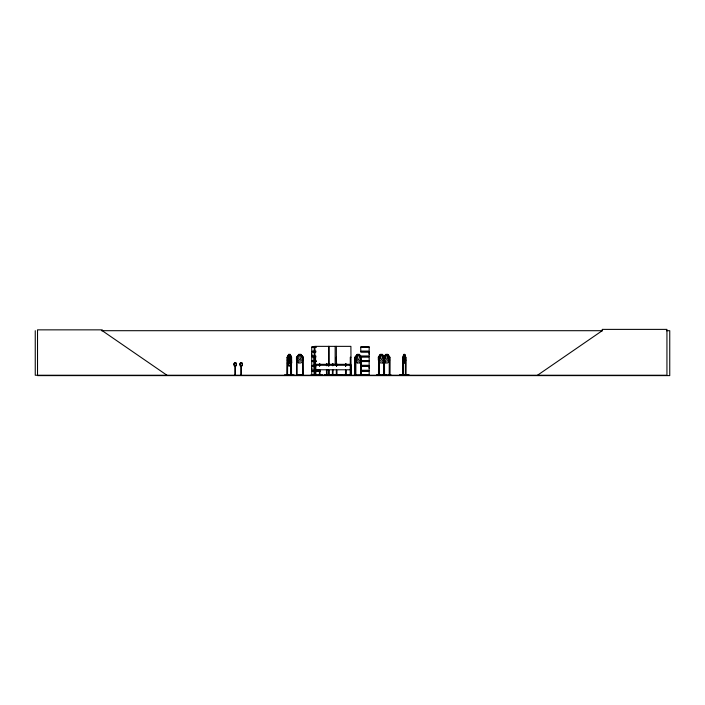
<?xml version="1.0" encoding="UTF-8"?>
<svg xmlns="http://www.w3.org/2000/svg" width="705" height="705" viewBox="0 0 705 705"><rect width="100%" height="100%" fill="white"/><g stroke="black" fill="none" stroke-linecap="round" stroke-linejoin="round"><path stroke-width="1.06" d="M320.149 370.248L311.742 370.248L311.751 368.186M315.946 356.113L311.742 356.113L311.751 354.051M369.156 368.186L369.156 366.115L360.757 366.115M369.156 354.051L369.156 351.989L360.757 351.989M310.923 374.901L322.758 374.875M405.41 357.127L405.401 375.236M287.763 357.127L287.102 357.276M379.008 357.127L378.99 375.236L378.929 357.241M383.89 357.127L383.855 375.236L383.917 357.118L384.472 357.276L384.533 375.236M384.384 357.171L384.428 375.236M389.839 375.236L389.812 357.25L389.178 357.021M302.604 357.241L302.63 375.236M361.154 375.192L360.916 357.021L360.925 375.236M389.257 357.127L389.231 375.236L389.125 374.584L389.9 374.584L389.9 375.236M333.192 374.901L339.704 374.875L333.148 374.901M360.687 361.039L369.173 361.101M360.74 375.227L369.173 375.069L369.164 371.077L360.757 371.077M399.823 375.183L408.882 374.901L399.814 375.192M399.832 374.901L408.882 374.901M405.745 375.227L405.939 374.584L405.375 374.584M284.512 374.901L294.055 374.901M402.828 374.901L402.767 357.25L403.754 354.395L404.749 354.395L405.701 357.276L405.639 375.236L405.613 374.584M403.762 362.872L402.696 360.096L403.754 362.943L404.749 362.943L405.639 360.07M404.749 362.943L405.736 360.096M385.75 354.474L384.763 359.409L386.093 361.101L387.415 361.101L388.719 359.409L387.732 354.474L385.75 354.474L383.828 357.241M379.026 357.224L378.365 357.25L380.383 354.395L382.427 354.395M384.331 357.268L382.366 354.474L380.383 354.474L379.387 359.409L380.718 361.101L382.039 361.101L383.344 359.409L382.366 354.474M379.845 375.192L376.911 374.875L391.39 375.148M379.889 374.901L376.902 374.901M382.26 375.183L386.058 375.192M359.391 354.474L357.206 354.474L356.113 357.276L356.113 359.409L357.576 361.101L359.021 361.101L360.458 359.409L360.458 357.276L359.383 354.474M297.166 357.241L296.567 357.276L296.497 375.236M355.637 357.056L355.593 375.236L354.377 375.148L362.273 374.901M355.549 374.901L354.377 374.901M326.362 375.148L326.389 374.584M287.711 375.236L287.05 374.584L287.05 375.236L287.217 357.25L288.653 354.395L290.16 354.395L291.588 357.25L291.588 362.952L290.16 365.798M287.481 362.555L287.384 375.236L287.279 357.25L288.706 354.395M287.384 360.123L288.653 362.943L290.16 362.943L291.544 360.07L289.658 354.844L289.138 354.844L288.733 358.528L289.191 359.629L290.134 358.528L290.134 357.276M290.16 362.943L291.588 360.096M291.482 360.07L291.641 362.952L290.213 365.798L288.706 365.798L287.323 362.925L288.786 365.728M380.348 354.395L378.329 357.25L378.329 360.096L380.383 362.943L382.427 362.943L384.445 360.096L382.392 362.943M383.705 357.25L385.75 354.395L387.803 354.395L389.812 357.25L387.768 354.395M357.215 354.474L355.029 357.276L355.699 357.276L355.725 375.236M359.383 362.872L361.559 360.07L359.418 362.943L357.171 362.943L354.95 360.096M405.868 375.192L405.913 357.276L405.349 357.276M311.716 360.934L315.946 361.101M537.51 375.236L602.229 330.698L602.229 329.385L666.939 329.385L666.939 375.236L35.25 375.236L35.25 330.698M314.571 375.192L314.166 357.276M101.414 330.698L602.563 330.698M666.445 330.698L669.75 330.698L669.75 375.615L37.524 375.615L37.524 329.852L102.243 329.852L102.243 330.698L166.953 375.236M311.733 347.01L315.946 347.001M360.748 347.01L369.173 347.01M315.946 347.177L311.733 347.168L311.751 351.161L315.946 351.161M311.751 347.424L315.946 347.424M360.766 347.424L369.156 347.424M311.68 351.442L314.844 351.442M360.704 351.442L369.226 351.442M311.68 351.698L314.844 351.698M360.704 351.698L369.226 351.698M315.946 351.989L311.742 351.989L311.742 356.113M300.964 354.474L298.761 354.474L297.651 357.276L297.651 359.409L299.132 361.101L300.603 361.101L302.066 359.409L302.066 357.276L300.964 354.474L303.176 357.276L303.326 375.192M360.757 356.113L369.164 356.113L369.164 351.989M311.68 356.404L314.844 356.404M360.704 356.404L369.226 356.404M311.68 356.66L314.844 356.66M360.704 356.66L369.226 356.66M315.946 356.95L311.742 356.95L311.742 360.925L315.946 360.934M360.757 356.95L369.164 356.95L369.164 360.925L360.766 360.819L369.173 360.934M287.702 357.021L287.534 375.236M291.13 357.021L291.191 375.236M290.213 357.25L288.706 357.25L287.323 360.123L288.706 362.943M402.696 357.25L403.286 357.276M290.909 357.276L291.588 357.25L290.099 354.395M302.524 357.276L303.168 357.276M314.959 357.276L315.567 357.276L315.496 375.236M336.364 357.276L336.593 365.93M350.896 357.276L350.288 357.276L350.359 375.236L350.491 366.256L351.099 366.256M360.916 357.276L361.594 357.276M389.715 360.07L387.768 362.943L385.723 362.943L383.705 360.096M311.751 360.819L315.946 360.819M315.946 361.295L311.733 361.295L311.751 365.287L351.099 365.287L351.099 375.236L350.896 346.358L314.959 346.358L314.915 375.236L315.029 374.584M360.748 361.312L369.173 361.312L369.156 365.287L360.757 365.287M311.751 361.55L315.946 361.55M360.766 361.55L369.156 361.55M314.959 364.326L350.896 364.326M311.68 365.578L314.844 365.578M360.704 365.578L369.226 365.578M288.733 365.728L290.196 365.728M236.404 365.789L234.078 365.789M242.37 365.789L240.044 365.789M311.68 365.833L314.844 365.833M360.704 365.833L369.226 365.833M315.946 366.115L311.742 366.115L311.742 370.248M315.161 366.256L315.769 366.256L315.84 375.236M315.161 369.781L351.099 369.781M360.757 370.248L369.164 370.248L369.164 366.115M311.68 370.53L320.202 370.53M360.704 370.53L369.226 370.53M311.68 370.786L320.202 370.786M360.704 370.786L369.226 370.786M320.149 371.077L311.742 371.077L311.716 375.227M290.865 374.584L291.535 374.584M296.497 374.584L297.246 374.584L297.246 375.236M303.238 374.584L302.489 374.584L302.489 375.236M314.474 374.584L314.104 375.236M314.888 374.584L315.637 374.584L315.637 375.236M345.459 374.584L345.943 374.584M350.967 374.584L350.218 374.584L350.218 375.236M354.985 374.584L355.769 374.584M360.889 374.584L361.542 374.584L361.533 375.236M379.158 374.584L378.382 374.584L378.382 375.236M383.758 374.584L384.533 374.584M402.749 374.584L403.339 374.584M297.246 374.769L302.489 374.769M332.205 375.227L325.604 374.866L332.372 374.769M342.551 374.893L349.063 374.893M325.622 374.901L332.108 375.236M350.42 374.91L351.187 375.192M360.766 374.945L369.156 374.945M296.549 360.07L298.761 362.872M361.568 357.276L359.418 354.395L357.171 354.395L354.95 357.25L355.029 375.236M355.029 360.07L357.215 362.872M382.392 354.395L384.445 357.25M383.776 360.07L385.75 362.943M386.014 375.148L382.321 375.236M404.688 354.395L405.639 357.276M325.701 375.201L325.728 374.681M403.286 360.44L403.313 375.236M403.101 375.236L402.96 357.259M389.75 357.276L389.645 375.236M389.389 374.584L389.371 375.236M384.287 374.584L384.287 375.236M378.647 374.584L378.629 375.236M378.55 357.276L378.497 375.236M361.665 374.584L361.594 375.236M355.1 357.276L355.1 375.236M350.826 374.584L350.826 375.236M345.891 363.762L345.891 365.93M345.891 370.257L345.908 375.236M345.732 363.762L345.732 365.93M345.732 370.257L345.714 375.236M345.661 363.762L345.661 365.93M345.661 370.257L345.609 375.236M345.512 363.762L345.512 365.93M345.512 370.257L345.494 375.236M342.392 375.236L342.392 374.681L324.423 374.681L324.423 375.236M341.079 374.681L341.079 375.236M339.722 374.866L333.104 375.201L333.121 374.584M336.743 363.762L336.743 365.93M336.743 370.257L336.761 375.236M336.593 370.257L336.673 375.236M336.514 363.762L336.514 365.93M336.514 370.257L336.532 375.236M336.364 346.358L336.364 365.93M336.364 370.257L336.311 375.236M335.157 346.358L335.157 364.326M333.051 363.613L333.051 365.728M333.051 369.958L332.98 375.236M332.513 374.584L332.513 375.236M332.443 363.613L332.443 365.728M332.443 369.958L332.372 375.236M328.988 346.358L328.953 365.93M328.953 370.257L328.953 375.236L328.838 374.584M328.724 346.358L328.794 365.93M328.724 370.257L328.768 375.236M328.565 363.762L328.565 365.93M328.565 370.257L328.548 375.236M327.058 363.613L327.067 365.728M327.058 369.958L327.138 375.236M326.988 374.584L326.997 375.236M326.459 363.613L326.45 365.728M326.459 369.958L326.53 375.236M319.858 375.236L319.858 374.584L319.374 375.236M319.814 363.762L319.814 365.93M319.814 370.257L319.832 375.236M319.647 363.762L319.585 365.93M319.647 370.257L319.603 375.236M319.427 363.762L319.427 365.93M319.427 370.257L319.409 375.236M315.161 365.287L315.232 375.236M314.404 357.276L314.404 375.236M314.174 346.358L314.166 375.236M303.097 374.584L303.097 375.236M297.078 357.038L297.105 375.236M296.638 374.584L296.638 375.236M291.517 374.584L291.517 375.236L291.473 357.276M291.297 362.555L291.341 375.236M290.909 362.555L291.042 375.236M290.901 374.584L290.865 375.236M241.26 365.974L241.26 375.236M240.987 365.974L240.987 375.236M235.294 365.974L235.294 375.236M235.021 365.974L235.021 375.236M404.018 354.844C402.564 361.727 406.247 359.673 404.018 354.844M288.451 359.162L289.209 361.321L288.415 363.542L289.447 361.718L290.416 363.577L289.702 361.304L290.46 359.242L289.464 360.881L288.451 359.162M403.701 354.474L403.216 359.409L403.868 361.101L404.511 361.101L405.146 357.276L404.67 354.474L403.701 354.474M289.191 357.691L288.733 361.374L289.658 362.485L290.134 360.123L289.191 357.691M288.733 354.474L288.028 359.409L288.971 361.101L289.905 361.101L290.83 359.409L290.83 357.276L290.134 354.474L288.671 354.474M288.733 357.32L288.028 362.264L288.971 363.956L289.905 363.956L290.83 362.264L290.83 360.123L290.134 357.32L288.733 357.32M381.035 354.844L380.392 358.528L381.696 359.629L382.366 357.276L381.696 354.844L381.035 354.844M386.402 354.844L385.758 358.528L387.063 359.629L387.741 357.276L387.063 354.844L386.402 354.844M357.92 354.844L357.215 358.528L357.92 359.629L358.642 359.629L359.383 357.276L358.642 354.844L357.92 354.844M299.484 354.844L298.77 358.528L299.484 359.629L300.224 359.629L300.973 357.276L300.224 354.844L299.484 354.844M298.726 354.395L296.47 357.25L296.47 360.096L298.726 362.943L301 362.943L303.256 360.096L303.256 357.25L301 354.395L298.726 354.395M369.173 347.16L360.748 347.16L360.766 351.161L369.164 351.161L369.164 347.177M242.282 364.943A1.498 1.234 -90 0 0 241.216 362.696A1.498 1.234 -90 0 0 240.149 364.943A1.498 1.234 -90 0 0 242.282 364.943A1.498 1.234 -90 0 0 241.136 362.696A1.498 1.234 -90 0 0 240.07 364.943A1.498 1.234 -90 0 0 242.203 364.943M236.122 365.26A1.498 1.234 -90 0 0 235.567 362.749A1.498 1.234 -90 0 0 234.06 364.582A1.498 1.234 -90 0 0 236.122 365.26M236.237 364.943A1.498 1.234 -90 0 0 235.17 362.696A1.498 1.234 -90 0 0 234.104 364.943A1.498 1.234 -90 0 0 236.237 364.943"/></g></svg>
